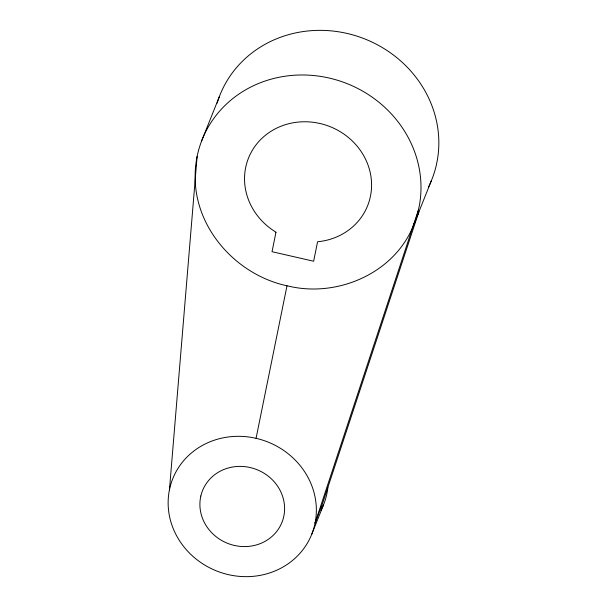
<?xml version="1.0" encoding="UTF-8"?>
<svg xmlns="http://www.w3.org/2000/svg" width="607" height="607" viewBox="0 0 607 607"><rect width="100%" height="100%" fill="white"/><g stroke="black" fill="none" stroke-linecap="round" stroke-linejoin="round"><path stroke-width="0.91" d="M169.444 489.834L197.108 156.515M431.349 180.727L413.504 225.356C394.421 273.287 337.386 297.862 288.416 286.087C238.141 275.995 195.674 230.357 195.143 178.117A114.048 105.739 21.8 0 1 316.255 75.807A114.048 105.739 21.8 0 1 419.52 204.627L418.443 209.931L315.041 523.143L321.293 506.693M256.071 438.33L287.005 285.745M320.989 508.264L418.876 211.775L417.252 215.409M201.623 140.953L219.468 96.331M311.679 534.426L323.584 504.675M418.443 209.931A114.048 105.739 21.8 0 1 413.504 225.356M429.536 184.847A114.048 105.739 21.8 0 0 436.289 165.309L437.366 159.998A114.048 105.739 21.8 0 0 350.269 34.212A114.048 105.739 21.8 0 0 217.147 103.144M429.149 185.659A114.048 105.739 21.8 0 1 428.352 187.275M322.165 507.922A74.843 69.395 21.8 0 0 326.725 494.523L327.393 491.033A74.843 69.395 21.8 0 0 327.879 487.504M321.786 508.727A74.843 69.395 21.8 0 1 320.989 510.312M200.849 495.987L200.272 499.098A42.771 39.652 21.8 0 0 234.127 545.389L237.458 546.034A42.771 39.652 21.8 0 0 283.257 518.515L283.97 515.442A42.771 39.652 21.8 0 0 252.011 468.005L248.711 467.231A42.771 39.652 21.8 0 0 200.849 495.987M315.496 520.783L314.828 524.273A74.843 69.395 21.8 0 1 228.156 574.586A74.843 69.395 21.8 0 1 169.315 490.441L170.081 486.973A74.843 69.395 21.8 0 1 252.611 437.609L256.344 438.391A74.843 69.395 21.8 0 1 315.496 520.783M275.973 232.238L272.027 251.708L313.637 261.23L317.582 241.753A64.152 59.478 21.8 0 0 369.951 198.489L370.892 193.845A64.152 59.478 21.8 0 0 321.149 123.767L316.164 122.728A64.152 59.478 21.8 0 0 248.316 158.548A64.152 59.478 21.8 0 0 274.03 230.941L275.973 232.238"/></g></svg>
